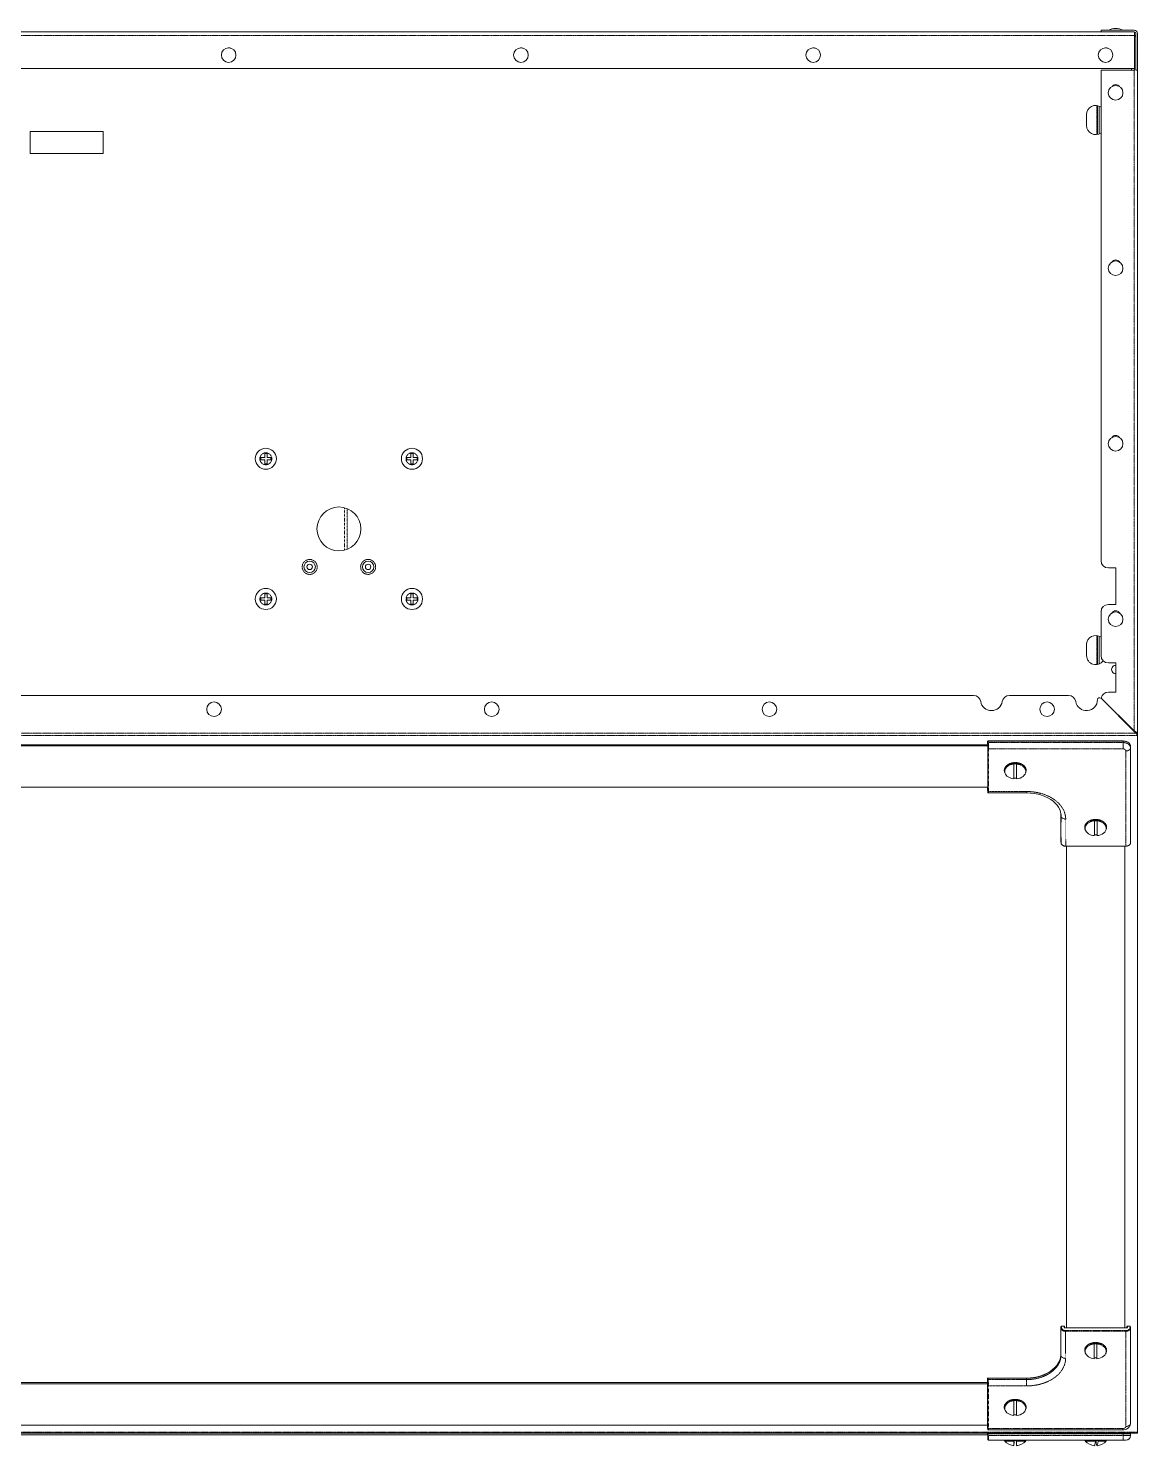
# Model space of a CAD drawing. Header units: millimetres. Extents: x 46989 to 543236, y 252623 to 526638.
# Drawn here: x 148725 to 162387, y 509182 to 526638 of the extents above; entities that cross this region are included whole.
import ezdxf

# ---------------------------------------------------------------- set-up
doc = ezdxf.new("R2010")
doc.units = ezdxf.units.MM
doc.linetypes.add('PHANTOM', pattern=[20, 10, -2, 2, -2, 2, -2])

msp = doc.modelspace()

# ---------------------------------------------------------------- linework, layer by layer
at = {"color": 7, "linetype": 'PHANTOM', "lineweight": 13, "ltscale": 0.03937}
for p, q in [((127954, 526552), (162349, 526552)), ((162343, 526123), (162343, 517986)), ((127917, 517927), (162387, 517927)), ((127939, 517958), (162365, 517958)), ((160547, 517859), (162207, 517859)), ((160548, 517842), (162207, 517842)), ((160550, 517763), (162207, 517763)), ((162299, 517776), (162299, 516603)), ((162300, 517793), (162300, 516619)), ((162242, 517738), (162242, 516566)), ((162242, 516566), (161501, 516566)), ((161481, 510633), (162261, 510633)), ((161500, 510600), (162242, 510600)), ((162299, 510630), (162299, 509457)), ((162300, 510647), (162300, 509473)), ((161500, 510590), (162242, 510590)), ((162242, 510590), (162242, 509418)), ((162206, 509393), (160549, 509393)), ((127917, 509348), (162387, 509348)), ((160547, 509328), (162207, 509328)), ((160548, 509305), (162207, 509305))]:
    msp.add_line(p, q, dxfattribs=at)
at = {"color": 7, "lineweight": 13, "ltscale": 0.03937}
for p, q in [((128367, 526595), (161937, 526595)), ((127954, 526143), (162349, 526143)), ((161937, 520082), (161937, 526123)), ((162387, 526123), (162387, 517944)), ((148748, 525366), (149648, 525366)), ((149648, 525096), (148748, 525096)), ((129939, 518422), (160366, 518422)), ((160809, 518422), (161536, 518422)), ((162365, 517958), (161936, 518388)), ((162343, 517986), (161938, 518390)), ((162387, 517927), (162387, 509348)), ((160541, 517800), (129764, 517800)), ((160541, 517814), (129765, 517814)), ((160547, 517861), (162207, 517861)), ((162300, 517793), (162300, 516619)), ((129764, 517291), (160541, 517291)), ((162242, 516564), (161501, 516564)), ((161511, 516564), (161511, 510635)), ((162231, 510635), (162231, 516564)), ((161492, 510635), (162250, 510635)), ((162300, 510647), (162300, 509473)), ((160540, 509958), (129763, 509958)), ((160540, 509944), (129763, 509944)), ((129763, 509434), (160540, 509434)), ((162206, 509376), (160549, 509376)), ((127917, 509335), (162387, 509335)), ((160544, 509335), (129761, 509335)), ((160540, 509315), (129764, 509315)), ((160550, 509251), (162207, 509251))]:
    msp.add_line(p, q, dxfattribs=at)
at = {"color": 7, "lineweight": 13, "ltscale": 0.000732422}
for p, q in [((161937, 526595), (161937, 526617)), ((162387, 526123), (162365, 526123))]:
    msp.add_line(p, q, dxfattribs=at)
at = {"color": 7, "lineweight": 13, "ltscale": 0.014118}
for p, q in [((161937, 526617), (162343, 526617)), ((161937, 526595), (162343, 526595)), ((162343, 526123), (161937, 526123))]:
    msp.add_line(p, q, dxfattribs=at)
at = {"color": 7, "lineweight": 13, "ltscale": 0.003125}
for p, q in [((162027, 526617), (162117, 526617)), ((162117, 519992), (162027, 519992)), ((162117, 519542), (162027, 519542)), ((162117, 518822), (162027, 518822)), ((162117, 518462), (162027, 518462))]:
    msp.add_line(p, q, dxfattribs=at)
at = {"color": 7, "lineweight": 13, "ltscale": 0.002742}
msp.add_line((162117, 526617), (162196, 526617), dxfattribs=at)
at = {"color": 7, "lineweight": 13, "ltscale": 0.000382671}
msp.add_line((162196, 526617), (162207, 526617), dxfattribs=at)
at = {"color": 7, "lineweight": 13, "ltscale": 0.001476}
msp.add_line((162349, 526552), (162349, 526595), dxfattribs=at)
at = {"color": 7, "lineweight": 13, "ltscale": 0.014192}
msp.add_line((162349, 526143), (162349, 526552), dxfattribs=at)
at = {"color": 7, "lineweight": 13, "ltscale": 0.015625}
for p, q in [((162365, 526573), (162365, 526123)), ((162387, 526573), (162387, 526123)), ((162117, 519542), (162117, 519992))]:
    msp.add_line(p, q, dxfattribs=at)
at = {"color": 7, "lineweight": 13, "ltscale": 0.000699982}
for p, q in [((162311, 526143), (162311, 526123)), ((162349, 526143), (162349, 526123))]:
    msp.add_line(p, q, dxfattribs=at)
at = {"color": 7, "linetype": 'PHANTOM', "lineweight": 13, "ltscale": 0.012405}
for p, q in [((161886, 525687), (161886, 525330)), ((161886, 519159), (161886, 518802))]:
    msp.add_line(p, q, dxfattribs=at)
at = {"color": 7, "lineweight": 13, "ltscale": 0.012331}
for p, q in [((161892, 525331), (161892, 525686)), ((161892, 518803), (161892, 519158))]:
    msp.add_line(p, q, dxfattribs=at)
at = {"color": 7, "lineweight": 13, "ltscale": 0.011895}
for p, q in [((161914, 525337), (161914, 525680)), ((161914, 518809), (161914, 519152))]:
    msp.add_line(p, q, dxfattribs=at)
at = {"color": 7, "lineweight": 13, "ltscale": 0.004672}
for p, q in [((161759, 525576), (161759, 525441)), ((161759, 518913), (161759, 519048))]:
    msp.add_line(p, q, dxfattribs=at)
at = {"color": 7, "lineweight": 13, "ltscale": 0.009375}
for p, q in [((148748, 525366), (148748, 525096)), ((149648, 525096), (149648, 525366))]:
    msp.add_line(p, q, dxfattribs=at)
at = {"color": 7, "lineweight": 13, "ltscale": 0.000999991}
for p, q in [((151587, 521351), (151587, 521322)), ((151665, 521400), (151636, 521400)), ((151636, 521274), (151665, 521274)), ((151713, 521322), (151713, 521351)), ((153387, 521351), (153387, 521322)), ((153513, 521322), (153513, 521351)), ((151665, 519673), (151636, 519673)), ((151587, 519624), (151587, 519596)), ((151636, 519547), (151665, 519547)), ((151713, 519596), (151713, 519624)), ((153387, 519624), (153387, 519596)), ((153513, 519596), (153513, 519624))]:
    msp.add_line(p, q, dxfattribs=at)
at = {"color": 7, "lineweight": 13, "ltscale": 0.001688}
for p, q in [((151636, 521351), (151587, 521351)), ((151587, 521322), (151636, 521322)), ((151636, 519624), (151587, 519624)), ((151587, 519596), (151636, 519596))]:
    msp.add_line(p, q, dxfattribs=at)
at = {"color": 7, "lineweight": 13, "ltscale": 0.001687}
for p, q in [((151636, 521400), (151636, 521351)), ((151636, 521322), (151636, 521274)), ((151665, 521351), (151665, 521400)), ((151713, 521351), (151665, 521351)), ((151665, 521322), (151713, 521322)), ((151665, 521274), (151665, 521322)), ((153436, 521351), (153387, 521351)), ((153387, 521322), (153436, 521322)), ((153436, 521400), (153436, 521351)), ((153436, 521322), (153436, 521274)), ((153465, 521351), (153465, 521400)), ((153513, 521351), (153465, 521351)), ((153465, 521322), (153513, 521322)), ((153465, 521274), (153465, 521322)), ((151636, 519673), (151636, 519624)), ((151665, 519624), (151665, 519673)), ((153436, 519673), (153436, 519624)), ((153465, 519624), (153465, 519673)), ((151636, 519596), (151636, 519547)), ((151713, 519624), (151665, 519624)), ((151665, 519596), (151713, 519596)), ((151665, 519547), (151665, 519596)), ((153436, 519624), (153387, 519624)), ((153387, 519596), (153436, 519596)), ((153436, 519596), (153436, 519547)), ((153513, 519624), (153465, 519624)), ((153465, 519596), (153513, 519596)), ((153465, 519547), (153465, 519596))]:
    msp.add_line(p, q, dxfattribs=at)
at = {"color": 7, "lineweight": 13, "ltscale": 0.001}
for p, q in [((153465, 521400), (153436, 521400)), ((153436, 521274), (153465, 521274)), ((153465, 519673), (153436, 519673)), ((153436, 519547), (153465, 519547))]:
    msp.add_line(p, q, dxfattribs=at)
at = {"color": 7, "linetype": 'PHANTOM', "lineweight": 13, "ltscale": 0.018127}
msp.add_line((152619, 520212), (152619, 520734), dxfattribs=at)
at = {"color": 7, "linetype": 'PHANTOM', "lineweight": 13, "ltscale": 0.017415}
msp.add_line((152650, 520222), (152650, 520724), dxfattribs=at)
at = {"color": 7, "lineweight": 13, "ltscale": 0.01875}
msp.add_line((161937, 518912), (161937, 519452), dxfattribs=at)
at = {"color": 7, "lineweight": 13, "ltscale": 0.0125}
msp.add_line((162117, 518462), (162117, 518822), dxfattribs=at)
at = {"color": 7, "lineweight": 13, "ltscale": 0.000135588}
msp.add_line((162251, 518073), (162254, 518075), dxfattribs=at)
at = {"color": 7, "linetype": 'PHANTOM', "lineweight": 13, "ltscale": 0.000182865}
msp.add_line((162343, 517981), (162343, 517986), dxfattribs=at)
at = {"color": 7, "lineweight": 13, "ltscale": 0.000159196}
msp.add_line((162345, 517978), (162345, 517983), dxfattribs=at)
at = {"color": 7, "lineweight": 13, "ltscale": 0.000328004}
msp.add_line((162382, 517953), (162373, 517953), dxfattribs=at)
at = {"color": 7, "lineweight": 13, "ltscale": 0.000463531}
msp.add_line((162387, 517944), (162387, 517931), dxfattribs=at)
at = {"color": 7, "lineweight": 13, "ltscale": 0.000111978}
msp.add_line((162387, 517927), (162387, 517931), dxfattribs=at)
at = {"color": 7, "lineweight": 13, "ltscale": 0.00075495}
for p, q in [((160540, 517854), (160540, 517832)), ((160540, 517280), (160540, 517258))]:
    msp.add_line(p, q, dxfattribs=at)
at = {"color": 7, "linetype": 'PHANTOM', "lineweight": 13, "ltscale": 0.00075495}
for p, q in [((160540, 517853), (160540, 517832)), ((160540, 517279), (160540, 517258)), ((160539, 509986), (160539, 510008)), ((160539, 509412), (160539, 509434))]:
    msp.add_line(p, q, dxfattribs=at)
at = {"color": 7, "linetype": 'PHANTOM', "lineweight": 13, "ltscale": 0.000591621}
msp.add_line((160540, 517853), (160541, 517836), dxfattribs=at)
at = {"color": 7, "linetype": 'PHANTOM', "lineweight": 13, "ltscale": 0.000646804}
msp.add_line((160541, 517813), (160540, 517832), dxfattribs=at)
at = {"color": 7, "lineweight": 13, "ltscale": 0.000632002}
msp.add_line((160541, 517813), (160540, 517832), dxfattribs=at)
at = {"color": 7, "lineweight": 13, "ltscale": 1.48442e-05}
for p, q in [((160540, 517832), (160540, 517832)), ((160539, 509986), (160539, 509986))]:
    msp.add_line(p, q, dxfattribs=at)
at = {"color": 7, "linetype": 'PHANTOM', "lineweight": 13, "ltscale": 0.019128}
for p, q in [((160541, 517262), (160541, 517813)), ((160540, 509968), (160540, 509417))]:
    msp.add_line(p, q, dxfattribs=at)
at = {"color": 7, "lineweight": 13, "ltscale": 7.0928e-06}
for p, q in [((160541, 517813), (160541, 517813)), ((160540, 509968), (160540, 509967))]:
    msp.add_line(p, q, dxfattribs=at)
at = {"color": 7, "lineweight": 13, "ltscale": 7.71781e-06}
for p, q in [((160541, 517813), (160541, 517813)), ((160540, 509968), (160540, 509968))]:
    msp.add_line(p, q, dxfattribs=at)
at = {"color": 7, "lineweight": 13, "ltscale": 0.019098}
for p, q in [((160541, 517263), (160541, 517813)), ((160540, 509967), (160540, 509417))]:
    msp.add_line(p, q, dxfattribs=at)
at = {"color": 7, "linetype": 'PHANTOM', "lineweight": 13, "ltscale": 0.018205}
for p, q in [((160543, 517243), (160543, 517768)), ((160550, 517239), (160550, 517763)), ((160542, 509398), (160542, 509922)), ((160549, 509393), (160549, 509917))]:
    msp.add_line(p, q, dxfattribs=at)
at = {"color": 7, "linetype": 'PHANTOM', "lineweight": 13, "ltscale": 8.10999e-05}
for p, q in [((160547, 517861), (160547, 517859)), ((162207, 517861), (162207, 517859)), ((161450, 510654), (161450, 510652)), ((161480, 510654), (161480, 510652)), ((162262, 510654), (162262, 510652)), ((162292, 510654), (162292, 510652)), ((160546, 510013), (160546, 510015)), ((161020, 510013), (161020, 510015))]:
    msp.add_line(p, q, dxfattribs=at)
at = {"color": 7, "linetype": 'PHANTOM', "lineweight": 13, "ltscale": 0.000591618}
for p, q in [((160547, 517859), (160548, 517842)), ((160539, 510008), (160540, 509991))]:
    msp.add_line(p, q, dxfattribs=at)
at = {"color": 7, "linetype": 'PHANTOM', "lineweight": 13, "ltscale": 0.000590587}
msp.add_line((162207, 517842), (162207, 517859), dxfattribs=at)
at = {"color": 7, "linetype": 'PHANTOM', "lineweight": 13, "ltscale": 0.002731}
for p, q in [((162207, 517763), (162207, 517842)), ((161020, 509917), (161020, 509996))]:
    msp.add_line(p, q, dxfattribs=at)
at = {"color": 7, "linetype": 'PHANTOM', "lineweight": 13, "ltscale": 0.000566976}
for p, q in [((162299, 517776), (162300, 517793)), ((161444, 516938), (161443, 516954))]:
    msp.add_line(p, q, dxfattribs=at)
at = {"color": 7, "lineweight": 13, "ltscale": 0.001145}
for p, q in [((160846, 517579), (160815, 517566)), ((160913, 517579), (160944, 517566)), ((161837, 516879), (161806, 516866)), ((161904, 516879), (161935, 516866)), ((161836, 510436), (161805, 510424)), ((161903, 510436), (161934, 510424)), ((160847, 509737), (160816, 509725)), ((160914, 509737), (160945, 509725))]:
    msp.add_line(p, q, dxfattribs=at)
at = {"color": 7, "linetype": 'PHANTOM', "lineweight": 13, "ltscale": 0.000117642}
msp.add_line((160839, 517585), (160841, 517583), dxfattribs=at)
at = {"color": 7, "lineweight": 13, "ltscale": 2.39094e-05}
for p, q in [((160863, 517578), (160863, 517578)), ((160896, 517578), (160896, 517578)), ((161854, 516878), (161854, 516878)), ((161887, 516878), (161887, 516878))]:
    msp.add_line(p, q, dxfattribs=at)
at = {"color": 7, "lineweight": 13, "ltscale": 0.004519}
for p, q in [((160863, 517578), (160863, 517448)), ((160896, 517448), (160896, 517578)), ((161854, 516878), (161854, 516748)), ((161887, 516748), (161887, 516878)), ((161853, 510435), (161853, 510305)), ((161886, 510305), (161886, 510435)), ((160864, 509736), (160864, 509606)), ((160897, 509606), (160897, 509736))]:
    msp.add_line(p, q, dxfattribs=at)
at = {"color": 7, "linetype": 'PHANTOM', "lineweight": 13, "ltscale": 0.000184607}
for p, q in [((160880, 517590), (160880, 517585)), ((161870, 510448), (161870, 510443)), ((160880, 509749), (160880, 509743))]:
    msp.add_line(p, q, dxfattribs=at)
at = {"color": 7, "linetype": 'PHANTOM', "lineweight": 13, "ltscale": 0.000200851}
for p, q in [((160928, 517579), (160924, 517574)), ((160929, 509737), (160925, 509732))]:
    msp.add_line(p, q, dxfattribs=at)
at = {"color": 7, "lineweight": 13, "ltscale": 3.66024e-05}
msp.add_line((160928, 517581), (160927, 517582), dxfattribs=at)
at = {"color": 7, "lineweight": 13, "ltscale": 5.59227e-05}
msp.add_line((160812, 517566), (160811, 517565), dxfattribs=at)
at = {"color": 7, "lineweight": 13, "ltscale": 7.70089e-05}
msp.add_line((160812, 517567), (160812, 517565), dxfattribs=at)
at = {"color": 7, "lineweight": 13, "ltscale": 7.51778e-05}
for p, q in [((160831, 517574), (160830, 517572)), ((161822, 516874), (161820, 516872)), ((161821, 510431), (161820, 510430))]:
    msp.add_line(p, q, dxfattribs=at)
at = {"color": 7, "linetype": 'PHANTOM', "lineweight": 13, "ltscale": 2.26201e-05}
msp.add_line((160831, 517574), (160832, 517573), dxfattribs=at)
at = {"color": 7, "lineweight": 13, "ltscale": 0.001831}
for p, q in [((160863, 517448), (160863, 517395)), ((160896, 517395), (160896, 517448)), ((161854, 516748), (161854, 516695)), ((161887, 516695), (161887, 516748)), ((161853, 510305), (161853, 510253)), ((161886, 510253), (161886, 510305)), ((160864, 509606), (160864, 509553)), ((160897, 509553), (160897, 509606))]:
    msp.add_line(p, q, dxfattribs=at)
at = {"color": 7, "linetype": 'PHANTOM', "lineweight": 13, "ltscale": 0.00011815}
msp.add_line((160946, 517568), (160943, 517567), dxfattribs=at)
at = {"color": 7, "lineweight": 13, "ltscale": 4.19151e-05}
msp.add_line((160948, 517565), (160948, 517566), dxfattribs=at)
at = {"color": 7, "linetype": 'PHANTOM', "lineweight": 13, "ltscale": 0.000592901}
msp.add_line((160541, 517262), (160540, 517279), dxfattribs=at)
at = {"color": 7, "linetype": 'PHANTOM', "lineweight": 13, "ltscale": 0.000542275}
for p, q in [((160540, 517258), (160541, 517242)), ((161443, 516619), (161444, 516603)), ((162300, 516619), (162299, 516603))]:
    msp.add_line(p, q, dxfattribs=at)
at = {"color": 7, "lineweight": 13, "ltscale": 1.61689e-05}
msp.add_line((160540, 517258), (160540, 517257), dxfattribs=at)
at = {"color": 7, "lineweight": 13, "ltscale": 0.000542271}
msp.add_line((160540, 517257), (160541, 517242), dxfattribs=at)
at = {"color": 7, "linetype": 'PHANTOM', "lineweight": 13, "ltscale": 2.2469e-05}
msp.add_line((160541, 517263), (160541, 517262), dxfattribs=at)
at = {"color": 7, "linetype": 'PHANTOM', "lineweight": 13, "ltscale": 0.016352}
for p, q in [((161021, 517239), (160550, 517239)), ((160549, 509917), (161020, 509917))]:
    msp.add_line(p, q, dxfattribs=at)
at = {"color": 7, "linetype": 'PHANTOM', "lineweight": 13, "ltscale": 0.000578452}
for p, q in [((161021, 517239), (161021, 517222)), ((162206, 509393), (162206, 509376))]:
    msp.add_line(p, q, dxfattribs=at)
at = {"color": 7, "lineweight": 13, "ltscale": 0.016374}
msp.add_line((161021, 517222), (160549, 517222), dxfattribs=at)
at = {"color": 7, "lineweight": 13, "ltscale": 0.000153498}
msp.add_line((161443, 516959), (161443, 516954), dxfattribs=at)
at = {"color": 7, "linetype": 'PHANTOM', "lineweight": 13, "ltscale": 0.011638}
for p, q in [((161443, 516619), (161443, 516954)), ((161442, 510311), (161442, 510647))]:
    msp.add_line(p, q, dxfattribs=at)
at = {"color": 7, "lineweight": 13, "ltscale": 0.011638}
for p, q in [((161443, 516619), (161443, 516954)), ((161442, 510312), (161442, 510647))]:
    msp.add_line(p, q, dxfattribs=at)
at = {"color": 7, "linetype": 'PHANTOM', "lineweight": 13, "ltscale": 0.011613}
for p, q in [((161444, 516603), (161444, 516938)), ((161443, 510295), (161443, 510630))]:
    msp.add_line(p, q, dxfattribs=at)
at = {"color": 7, "linetype": 'PHANTOM', "lineweight": 13, "ltscale": 0.011563}
msp.add_line((161501, 516566), (161501, 516899), dxfattribs=at)
at = {"color": 7, "linetype": 'PHANTOM', "lineweight": 13, "ltscale": 9.74986e-05}
msp.add_line((161830, 516885), (161832, 516883), dxfattribs=at)
at = {"color": 7, "linetype": 'PHANTOM', "lineweight": 13, "ltscale": 0.000184547}
msp.add_line((161870, 516890), (161870, 516885), dxfattribs=at)
at = {"color": 7, "linetype": 'PHANTOM', "lineweight": 13, "ltscale": 0.000200767}
msp.add_line((161919, 516879), (161915, 516874), dxfattribs=at)
at = {"color": 7, "lineweight": 13, "ltscale": 3.06175e-05}
msp.add_line((161802, 516866), (161802, 516865), dxfattribs=at)
at = {"color": 7, "lineweight": 13, "ltscale": 4.81038e-05}
msp.add_line((161803, 516866), (161803, 516865), dxfattribs=at)
at = {"color": 7, "linetype": 'PHANTOM', "lineweight": 13, "ltscale": 2.26672e-05}
for p, q in [((161822, 516874), (161822, 516873)), ((160832, 509732), (160832, 509731))]:
    msp.add_line(p, q, dxfattribs=at)
at = {"color": 7, "linetype": 'PHANTOM', "lineweight": 13, "ltscale": 0.000102722}
msp.add_line((161937, 516868), (161934, 516867), dxfattribs=at)
at = {"color": 7, "lineweight": 13, "ltscale": 2.29738e-05}
msp.add_line((161939, 516865), (161939, 516866), dxfattribs=at)
at = {"color": 7, "lineweight": 13, "ltscale": 0.000542275}
for p, q in [((161443, 516619), (161444, 516603)), ((162300, 516619), (162299, 516603)), ((160539, 509412), (160540, 509396))]:
    msp.add_line(p, q, dxfattribs=at)
at = {"color": 7, "lineweight": 13, "ltscale": 1.61089e-05}
msp.add_line((161443, 516619), (161443, 516619), dxfattribs=at)
at = {"color": 7, "linetype": 'PHANTOM', "lineweight": 13, "ltscale": 7.31701e-05}
for p, q in [((161501, 516566), (161501, 516564)), ((162242, 516566), (162242, 516564))]:
    msp.add_line(p, q, dxfattribs=at)
at = {"color": 7, "lineweight": 13, "ltscale": 1.6111e-05}
msp.add_line((162300, 516619), (162300, 516619), dxfattribs=at)
at = {"color": 7, "linetype": 'PHANTOM', "lineweight": 13, "ltscale": 0.000591558}
msp.add_line((161442, 510647), (161443, 510630), dxfattribs=at)
at = {"color": 7, "lineweight": 13, "ltscale": 0.001068}
for p, q in [((161480, 510654), (161450, 510654)), ((162292, 510654), (162262, 510654))]:
    msp.add_line(p, q, dxfattribs=at)
at = {"color": 7, "linetype": 'PHANTOM', "lineweight": 13, "ltscale": 0.000591561}
for p, q in [((161450, 510652), (161451, 510635)), ((160546, 510013), (160547, 509996))]:
    msp.add_line(p, q, dxfattribs=at)
at = {"color": 7, "linetype": 'PHANTOM', "lineweight": 13, "ltscale": 0.001068}
for p, q in [((161480, 510652), (161450, 510652)), ((162292, 510652), (162262, 510652))]:
    msp.add_line(p, q, dxfattribs=at)
at = {"color": 7, "linetype": 'PHANTOM', "lineweight": 13, "ltscale": 0.000646864}
for p, q in [((161481, 510633), (161480, 510652)), ((162261, 510633), (162262, 510652))]:
    msp.add_line(p, q, dxfattribs=at)
at = {"color": 7, "lineweight": 13, "ltscale": 0.000293974}
msp.add_line((161488, 510639), (161488, 510647), dxfattribs=at)
at = {"color": 7, "linetype": 'PHANTOM', "lineweight": 13, "ltscale": 0.000345666}
for p, q in [((161500, 510590), (161500, 510600)), ((162242, 510590), (162242, 510600))]:
    msp.add_line(p, q, dxfattribs=at)
at = {"color": 7, "lineweight": 13, "ltscale": 0.000293978}
msp.add_line((162254, 510639), (162254, 510647), dxfattribs=at)
at = {"color": 7, "linetype": 'PHANTOM', "lineweight": 13, "ltscale": 0.000591554}
msp.add_line((162292, 510652), (162291, 510635), dxfattribs=at)
at = {"color": 7, "linetype": 'PHANTOM', "lineweight": 13, "ltscale": 0.000591568}
msp.add_line((162300, 510647), (162299, 510630), dxfattribs=at)
at = {"color": 7, "linetype": 'PHANTOM', "lineweight": 13, "ltscale": 0.011562}
msp.add_line((161500, 510257), (161500, 510590), dxfattribs=at)
at = {"color": 7, "lineweight": 13, "ltscale": 2.21383e-05}
msp.add_line((161802, 510423), (161801, 510423), dxfattribs=at)
at = {"color": 7, "lineweight": 13, "ltscale": 3.84665e-05}
msp.add_line((161802, 510424), (161802, 510423), dxfattribs=at)
at = {"color": 7, "linetype": 'PHANTOM', "lineweight": 13, "ltscale": 2.26575e-05}
msp.add_line((161821, 510431), (161822, 510431), dxfattribs=at)
at = {"color": 7, "linetype": 'PHANTOM', "lineweight": 13, "ltscale": 9.06494e-05}
msp.add_line((161829, 510442), (161831, 510440), dxfattribs=at)
at = {"color": 7, "lineweight": 13, "ltscale": 2.38494e-05}
for p, q in [((161853, 510435), (161853, 510436)), ((161886, 510436), (161886, 510435)), ((160864, 509736), (160864, 509737)), ((160897, 509737), (160897, 509736))]:
    msp.add_line(p, q, dxfattribs=at)
at = {"color": 7, "linetype": 'PHANTOM', "lineweight": 13, "ltscale": 0.000200804}
msp.add_line((161918, 510437), (161914, 510432), dxfattribs=at)
at = {"color": 7, "linetype": 'PHANTOM', "lineweight": 13, "ltscale": 9.73003e-05}
msp.add_line((161936, 510425), (161933, 510424), dxfattribs=at)
at = {"color": 7, "lineweight": 13, "ltscale": 1.65721e-05}
msp.add_line((161938, 510423), (161938, 510423), dxfattribs=at)
at = {"color": 7, "linetype": 'PHANTOM', "lineweight": 13, "ltscale": 0.000566912}
msp.add_line((161443, 510295), (161442, 510311), dxfattribs=at)
at = {"color": 7, "lineweight": 13, "ltscale": 0.00075489}
for p, q in [((160539, 509986), (160539, 510008)), ((160539, 509412), (160539, 509434))]:
    msp.add_line(p, q, dxfattribs=at)
at = {"color": 7, "linetype": 'PHANTOM', "lineweight": 13, "ltscale": 0.000646861}
msp.add_line((160540, 509968), (160539, 509986), dxfattribs=at)
at = {"color": 7, "lineweight": 13, "ltscale": 0.000632059}
msp.add_line((160540, 509968), (160539, 509986), dxfattribs=at)
at = {"color": 7, "lineweight": 13, "ltscale": 0.016459}
msp.add_line((160546, 510015), (161020, 510015), dxfattribs=at)
at = {"color": 7, "linetype": 'PHANTOM', "lineweight": 13, "ltscale": 0.016459}
msp.add_line((160546, 510013), (161020, 510013), dxfattribs=at)
at = {"color": 7, "linetype": 'PHANTOM', "lineweight": 13, "ltscale": 0.016424}
msp.add_line((160547, 509996), (161020, 509996), dxfattribs=at)
at = {"color": 7, "linetype": 'PHANTOM', "lineweight": 13, "ltscale": 0.000590527}
msp.add_line((161020, 509996), (161020, 510013), dxfattribs=at)
at = {"color": 7, "lineweight": 13, "ltscale": 4.54827e-05}
msp.add_line((160812, 509724), (160812, 509723), dxfattribs=at)
at = {"color": 7, "lineweight": 13, "ltscale": 6.2585e-05}
msp.add_line((160813, 509725), (160813, 509723), dxfattribs=at)
at = {"color": 7, "lineweight": 13, "ltscale": 7.52622e-05}
msp.add_line((160832, 509732), (160830, 509730), dxfattribs=at)
at = {"color": 7, "linetype": 'PHANTOM', "lineweight": 13, "ltscale": 7.45782e-05}
msp.add_line((160840, 509742), (160842, 509741), dxfattribs=at)
at = {"color": 7, "lineweight": 13, "ltscale": 4.64215e-05}
msp.add_line((160929, 509737), (160928, 509738), dxfattribs=at)
at = {"color": 7, "linetype": 'PHANTOM', "lineweight": 13, "ltscale": 3.02654e-05}
msp.add_line((160945, 509725), (160944, 509725), dxfattribs=at)
at = {"color": 7, "linetype": 'PHANTOM', "lineweight": 13, "ltscale": 0.000592957}
msp.add_line((160540, 509417), (160539, 509434), dxfattribs=at)
at = {"color": 7, "lineweight": 13, "ltscale": 1.7494e-05}
msp.add_line((160539, 509434), (160539, 509434), dxfattribs=at)
at = {"color": 7, "linetype": 'PHANTOM', "lineweight": 13, "ltscale": 0.000542271}
msp.add_line((160539, 509412), (160540, 509396), dxfattribs=at)
at = {"color": 7, "lineweight": 13, "ltscale": 1.6167e-05}
msp.add_line((160539, 509412), (160539, 509412), dxfattribs=at)
at = {"color": 7, "linetype": 'PHANTOM', "lineweight": 13, "ltscale": 2.2529e-05}
msp.add_line((160540, 509417), (160540, 509417), dxfattribs=at)
at = {"color": 7, "lineweight": 13, "ltscale": 0.000565837}
msp.add_line((162298, 509454), (162299, 509470), dxfattribs=at)
at = {"color": 7, "linetype": 'PHANTOM', "lineweight": 13, "ltscale": 0.000566923}
msp.add_line((162299, 509457), (162300, 509473), dxfattribs=at)
at = {"color": 7, "lineweight": 13, "ltscale": 0.000107885}
msp.add_line((162300, 509473), (162299, 509470), dxfattribs=at)
at = {"color": 7, "lineweight": 13, "ltscale": 0.000801009}
for p, q in [((160540, 509328), (160541, 509305)), ((162299, 509305), (162300, 509328))]:
    msp.add_line(p, q, dxfattribs=at)
at = {"color": 7, "lineweight": 13, "ltscale": 0.001651}
msp.add_line((160541, 509305), (160543, 509258), dxfattribs=at)
at = {"color": 7, "linetype": 'PHANTOM', "lineweight": 13, "ltscale": 1.61089e-05}
msp.add_line((160541, 509303), (160541, 509303), dxfattribs=at)
at = {"color": 7, "linetype": 'PHANTOM', "lineweight": 13, "ltscale": 0.000254053}
for p, q in [((160547, 509335), (160547, 509328)), ((162207, 509335), (162207, 509328))]:
    msp.add_line(p, q, dxfattribs=at)
at = {"color": 7, "linetype": 'PHANTOM', "lineweight": 13, "ltscale": 0.000801006}
msp.add_line((160547, 509328), (160548, 509305), dxfattribs=at)
at = {"color": 7, "linetype": 'PHANTOM', "lineweight": 13, "ltscale": 0.00189}
msp.add_line((160548, 509305), (160550, 509251), dxfattribs=at)
at = {"color": 7, "lineweight": 13, "ltscale": 0.0006131}
for p, q in [((160761, 509251), (160749, 509237)), ((160998, 509251), (161010, 509237))]:
    msp.add_line(p, q, dxfattribs=at)
at = {"color": 7, "lineweight": 13, "ltscale": 0.003873}
msp.add_line((160861, 509237), (160749, 509237), dxfattribs=at)
at = {"color": 7, "lineweight": 13, "ltscale": 1.60398e-05}
msp.add_line((160750, 509237), (160749, 509237), dxfattribs=at)
at = {"color": 7, "lineweight": 13, "ltscale": 1.10316e-05}
msp.add_line((160750, 509237), (160749, 509237), dxfattribs=at)
at = {"color": 7, "lineweight": 13, "ltscale": 0.000273316}
for p, q in [((160861, 509237), (160861, 509245)), ((160866, 509245), (160866, 509237)), ((160894, 509245), (160893, 509237))]:
    msp.add_line(p, q, dxfattribs=at)
at = {"color": 7, "lineweight": 13, "ltscale": 0.000564755}
msp.add_line((160861, 509245), (160877, 509245), dxfattribs=at)
at = {"color": 7, "lineweight": 13, "ltscale": 0.000483656}
msp.add_line((160866, 509245), (160880, 509245), dxfattribs=at)
at = {"color": 7, "lineweight": 13, "ltscale": 0.000566257}
msp.add_line((160877, 509245), (160894, 509245), dxfattribs=at)
at = {"color": 7, "lineweight": 13, "ltscale": 0.000483716}
msp.add_line((160880, 509245), (160894, 509245), dxfattribs=at)
at = {"color": 7, "lineweight": 13, "ltscale": 0.004045}
msp.add_line((161010, 509237), (160893, 509237), dxfattribs=at)
at = {"color": 7, "lineweight": 13, "ltscale": 1.61599e-05}
msp.add_line((161010, 509237), (161009, 509237), dxfattribs=at)
at = {"color": 7, "lineweight": 13, "ltscale": 1.09468e-05}
msp.add_line((161010, 509237), (161010, 509237), dxfattribs=at)
at = {"color": 7, "lineweight": 13, "ltscale": 0.000642187}
msp.add_line((161753, 509251), (161741, 509237), dxfattribs=at)
at = {"color": 7, "lineweight": 13, "ltscale": 0.000626985}
msp.add_line((161753, 509251), (161741, 509237), dxfattribs=at)
at = {"color": 7, "lineweight": 13, "ltscale": 2.01248e-05}
msp.add_line((161741, 509237), (161741, 509237), dxfattribs=at)
at = {"color": 7, "lineweight": 13, "ltscale": 0.004365}
msp.add_line((161867, 509237), (161741, 509237), dxfattribs=at)
at = {"color": 7, "lineweight": 13, "ltscale": 9.91221e-06}
msp.add_line((161741, 509237), (161741, 509237), dxfattribs=at)
at = {"color": 7, "lineweight": 13, "ltscale": 0.000566618}
msp.add_line((161866, 509245), (161883, 509245), dxfattribs=at)
at = {"color": 7, "lineweight": 13, "ltscale": 0.000274263}
for p, q in [((161867, 509237), (161866, 509245)), ((161875, 509237), (161876, 509245))]:
    msp.add_line(p, q, dxfattribs=at)
at = {"color": 7, "lineweight": 13, "ltscale": 0.000559589}
msp.add_line((161883, 509245), (161899, 509245), dxfattribs=at)
at = {"color": 7, "lineweight": 13, "ltscale": 0.000274268}
msp.add_line((161899, 509245), (161899, 509237), dxfattribs=at)
at = {"color": 7, "lineweight": 13, "ltscale": 0.003539}
msp.add_line((162001, 509237), (161899, 509237), dxfattribs=at)
at = {"color": 7, "lineweight": 13, "ltscale": 0.000642227}
msp.add_line((161989, 509251), (162001, 509237), dxfattribs=at)
at = {"color": 7, "lineweight": 13, "ltscale": 0.000626946}
msp.add_line((161990, 509251), (162001, 509237), dxfattribs=at)
at = {"color": 7, "lineweight": 13, "ltscale": 9.97228e-06}
msp.add_line((162001, 509237), (162001, 509237), dxfattribs=at)
at = {"color": 7, "linetype": 'PHANTOM', "lineweight": 13, "ltscale": 0.000800245}
msp.add_line((162207, 509305), (162207, 509328), dxfattribs=at)
at = {"color": 7, "linetype": 'PHANTOM', "lineweight": 13, "ltscale": 0.003242}
msp.add_line((162207, 509328), (162300, 509328), dxfattribs=at)
at = {"color": 7, "linetype": 'PHANTOM', "lineweight": 13, "ltscale": 0.003207}
msp.add_line((162207, 509305), (162299, 509305), dxfattribs=at)
at = {"color": 7, "linetype": 'PHANTOM', "lineweight": 13, "ltscale": 0.001889}
msp.add_line((162207, 509251), (162207, 509305), dxfattribs=at)
at = {"color": 7, "lineweight": 13, "ltscale": 0.001234}
msp.add_line((162207, 509251), (162242, 509251), dxfattribs=at)
at = {"color": 7, "lineweight": 13, "ltscale": 0.000801014}
msp.add_line((162301, 509328), (162300, 509305), dxfattribs=at)
at = {"color": 7, "lineweight": 13, "ltscale": 0.000441544}
msp.add_line((162387, 509335), (162387, 509348), dxfattribs=at)
at = {"color": 7, "lineweight": 13, "ltscale": 1.59196e-05}
for p, q in [((160863, 509183), (160863, 509182)), ((160896, 509182), (160896, 509183))]:
    msp.add_line(p, q, dxfattribs=at)
at = {"color": 7, "lineweight": 13, "ltscale": 0.03937}
for points in [[(162365, 526573), (162364, 526562), (162361, 526554), (162352, 526539), (162350, 526536)], [(162382, 517953), (162377, 517959), (162372, 517965), (162363, 517972), (162343, 517986)], [(162387, 517931), (162380, 517939), (162365, 517958)], [(162387, 517944), (162380, 517948), (162365, 517958)], [(162207, 517861), (162230, 517859), (162251, 517853), (162267, 517845), (162281, 517834), (162291, 517822), (162297, 517810), (162300, 517798), (162300, 517793)], [(160880, 517593), (160859, 517591), (160840, 517585), (160824, 517577), (160813, 517567), (160810, 517564)], [(160950, 517564), (160939, 517575), (160924, 517583), (160906, 517590), (160885, 517593)], [(160541, 517242), (160542, 517230), (160544, 517225), (160548, 517222), (160549, 517222)], [(161021, 517222), (161068, 517220), (161114, 517215), (161160, 517206), (161203, 517194), (161244, 517179), (161282, 517161), (161317, 517140), (161348, 517118), (161372, 517096), (161394, 517072), (161413, 517045), (161427, 517018), (161437, 516990), (161443, 516964), (161444, 516951)], [(161870, 516892), (161848, 516890), (161829, 516884), (161814, 516876), (161803, 516866), (161801, 516864)], [(161940, 516864), (161928, 516875), (161914, 516883), (161895, 516890), (161876, 516892)], [(161501, 516564), (161483, 516566), (161468, 516572), (161456, 516580), (161449, 516589), (161445, 516600), (161444, 516603)], [(162242, 516564), (162260, 516566), (162276, 516572), (162287, 516580), (162295, 516589), (162299, 516600), (162299, 516603)], [(161870, 510450), (161848, 510448), (161829, 510442), (161814, 510434), (161802, 510424), (161801, 510422)], [(161870, 510450), (161891, 510448), (161910, 510442), (161925, 510434), (161937, 510424), (161939, 510422)], [(161442, 510312), (161441, 510291), (161438, 510270), (161433, 510249), (161426, 510229), (161416, 510209), (161405, 510189), (161391, 510171), (161368, 510144), (161340, 510118), (161309, 510095), (161274, 510075), (161237, 510057), (161196, 510042), (161154, 510031), (161110, 510022), (161066, 510017), (161020, 510015)], [(160879, 509749), (160857, 509747), (160838, 509741), (160823, 509733), (160811, 509723), (160811, 509722)], [(160879, 509749), (160900, 509747), (160919, 509742), (160934, 509734), (160945, 509724)], [(160540, 509396), (160541, 509384), (160543, 509379), (160547, 509377), (160549, 509376)], [(162298, 509454), (162295, 509436), (162288, 509420), (162278, 509406), (162264, 509394), (162249, 509385), (162233, 509380), (162217, 509377), (162206, 509376)]]:
    msp.add_lwpolyline(points, dxfattribs=at)
at = {"color": 7, "linetype": 'PHANTOM', "lineweight": 13, "ltscale": 0.03937}
for points in [[(160543, 517243), (160543, 517232), (160542, 517229), (160542, 517229), (160542, 517229), (160542, 517229), (160542, 517229), (160542, 517229), (160542, 517229), (160542, 517229), (160542, 517230), (160541, 517242)], [(160550, 517239), (160550, 517223), (160550, 517222), (160550, 517222), (160549, 517222), (160549, 517222)], [(161501, 516566), (161487, 516567), (161473, 516571), (161461, 516577), (161455, 516582), (161451, 516587), (161447, 516592), (161445, 516598), (161444, 516603)], [(162299, 516603), (162298, 516598), (162296, 516592), (162292, 516586), (162288, 516581), (162277, 516574), (162265, 516569), (162251, 516567), (162242, 516566)], [(161500, 510590), (161486, 510591), (161473, 510595), (161461, 510601), (161455, 510606), (161450, 510612), (161447, 510618), (161444, 510624), (161443, 510630)], [(162299, 510630), (162298, 510623), (162295, 510617), (162292, 510611), (162287, 510606), (162277, 510598), (162264, 510593), (162251, 510590), (162242, 510590)], [(162261, 510633), (162256, 510639), (162255, 510640), (162255, 510640), (162254, 510640), (162254, 510640), (162254, 510639), (162254, 510639)], [(160540, 509396), (160540, 509392), (160541, 509384), (160541, 509383), (160541, 509383), (160541, 509383), (160542, 509383), (160542, 509383), (160542, 509383), (160542, 509384), (160542, 509386), (160542, 509398)], [(160549, 509376), (160549, 509376), (160549, 509376), (160549, 509377), (160549, 509377), (160549, 509393)]]:
    msp.add_lwpolyline(points, dxfattribs=at)
at = {"color": 7, "lineweight": 13, "ltscale": 0.03937}
for centre, radius in [((151192, 526309), 90), ((154792, 526309), 90), ((158392, 526309), 90), ((161992, 526309), 90), ((162116, 525844), 90), ((162116, 523684), 90), ((162116, 521521), 90), ((151650, 521337), 130), ((153450, 521337), 130), ((152550, 520473), 270), ((152190, 520005), 70.4), ((152190, 520005), 33.8), ((152910, 520005), 70.4), ((152910, 520005), 33.8), ((151650, 519610), 130), ((153450, 519610), 130), ((162116, 519361), 90), ((151012, 518252), 90), ((154432, 518252), 90), ((157852, 518252), 90), ((161272, 518252), 90)]:
    msp.add_circle(centre, radius, dxfattribs=at)
at = {"color": 7, "linetype": 'PHANTOM', "lineweight": 13, "ltscale": 0.03937}
for centre, radius in [((151650, 521337), 73.4), ((153450, 521337), 73.4), ((152190, 520005), 92.4), ((152910, 520005), 92.4), ((151650, 519610), 73.4), ((153450, 519610), 73.4)]:
    msp.add_circle(centre, radius, dxfattribs=at)
at = {"color": 7, "lineweight": 13, "ltscale": 0.03937}
for centre, radius, start, end in [((162117, 526440), 198, 90, 116.9915), ((162117, 526440), 198, 90, 116.9915), ((162117, 526440), 198, 63.0085, 90), ((162117, 526440), 198, 63.0085, 90), ((162343, 526573), 43.4, 0, 90), ((162343, 526573), 22.3, 0, 90), ((151196, 526343), 56.2, 65.6705, 100.3146), ((154796, 526343), 56.2, 65.6705, 100.3146), ((158396, 526343), 56.2, 65.6705, 100.3146), ((161996, 526343), 56.2, 65.6705, 100.3146), ((162117, 525889), 56.2, 35.7158, 143.5449), ((161871, 525576), 112, 54.3599, 180), ((161871, 525441), 112, 180, 305.6401), ((162117, 523729), 56.2, 35.7158, 143.5449), ((162117, 521569), 56.2, 28.561, 150.7549), ((162027, 520082), 90, 180, 270), ((162027, 519452), 90, 90, 180), ((162117, 519409), 56.2, 28.561, 150.7549), ((161871, 519048), 112, 54.3599, 180), ((161871, 518913), 112, 180, 324.9089), ((162027, 518912), 90, 180, 270), ((162116, 518742), 50.4, 89.6726, 270.3274), ((162027, 518372), 90, 90, 168.2702), ((160366, 518332), 90, 9.7346, 90), ((160587, 518370), 135, 189.7346, 350.2654), ((160809, 518332), 90, 90, 170.2654), ((161536, 518332), 90, 9.7346, 90), ((161757, 518370), 135, 189.7346, 0), ((161918, 518369), 25.9, 45, 178.273), ((162166, 517845), 226, 32.7401, 38.4407), ((162313, 517927), 74.3, 14.7251, 20.8838), ((160547, 517854), 7.2, 90, 179.9947), ((160903, 517541), 47.8, 33.118, 58.5073), ((160901, 517536), 50.6, 39.1804, 57.9987), ((160868, 517528), 60.9, 127.6158, 136.1261), ((160547, 517280), 7.2, 147.9142, 179.9872), ((161892, 516836), 50.6, 39.1804, 57.9987), ((161896, 516842), 45.3, 32.6471, 53.4726), ((161859, 516828), 60.9, 127.6158, 136.1261), ((161450, 510647), 7.2, 90, 179.9947), ((161480, 510647), 7.2, 3.3906, 90), ((161492, 510639), 4.08, 189.5853, 263.8347), ((162250, 510639), 4.09, 276.2248, 350.4365), ((162262, 510647), 7.2, 90, 176.6094), ((162292, 510647), 7.2, 0.0053, 90), ((161858, 510386), 60.9, 127.6158, 136.1261), ((161891, 510394), 50.6, 39.1804, 57.9987), ((161895, 510401), 44.5, 32.5077, 51.7072), ((160546, 510008), 7.2, 90, 179.9947), ((160869, 509686), 60.9, 127.6158, 136.1261), ((160880, 509671), 79.6, 106.5828, 127.0745), ((160885, 509651), 97.7, 84.2115, 92.7177), ((160902, 509694), 50.6, 39.1804, 57.9987), ((160911, 509704), 38.9, 31.8927, 37.1611), ((160547, 509328), 7.2, 104.0719, 182.5), ((160550, 509258), 7.2, 182.5, 270), ((160880, 509363), 181, 223.8722, 264.829), ((160880, 509362), 181, 223.8722, 264.83), ((160880, 509363), 181, 275.171, 316.1278), ((160880, 509362), 181, 275.17, 316.1278), ((161871, 509362), 181, 223.8722, 264.8065), ((161871, 509362), 181, 275.1935, 316.1278), ((162242, 509308), 56.9, 270, 357.5), ((162243, 509308), 56.9, 270, 357.5), ((162293, 509328), 7.2, 357.5, 75.9261), ((162294, 509328), 7.2, 357.5, 75.8736)]:
    msp.add_arc(centre, radius, start, end, dxfattribs=at)
at = {"color": 7, "linetype": 'PHANTOM', "lineweight": 13, "ltscale": 0.03937}
for centre, radius, start, end in [((159135, 517760), 1408, 0.3358, 3.1333), ((158707, 517754), 1843, 0.292, 2.7381), ((159135, 509914), 1408, 0.3358, 3.1333), ((158705, 509908), 1844, 0.2928, 2.7373)]:
    msp.add_arc(centre, radius, start, end, dxfattribs=at)
for centre, major_axis, ratio, start_param, end_param in [((160547, 517854), (7.19, 0.43), 0.674948, 1.530886, 3.099779), ((160547, 517854), (-7.2, 0), 0.707107, 6.283053, 6.326819), ((160547, 517832), (-7.19, -0.43), 0.674948, 6.241372, 6.283307), ((160547, 517832), (-7.2, 0), 0.707107, 6.283053, 6.326819), ((160548, 517837), (7.19, 0.43), 0.674948, 1.530886, 3.099779), ((160550, 517768), (7.2, 0), 0.707107, 3.185226, 4.712389), ((162207, 517793), (-93.4, 0), 0.707106, 3.141593, 4.712389), ((162207, 517776), (-92.4, 0), 0.707106, 3.141593, 4.712389), ((162207, 517738), (-35.5, 0), 0.707106, 3.141593, 4.71239), ((162242, 517778), (-56.9, 0), 0.707107, 1.570796, 3.097959), ((162293, 517793), (7.2, 0), 0.707107, 6.239552, 6.283317), ((160880, 517500), (-135, 0), 0.707106, 3.141591, 6.586782), ((160880, 517501), (-130, 0), 0.707106, 3.141593, 6.333154), ((160880, 517536), (-81.1, 0), 0.707106, 4.712389, 5.770637), ((160880, 517536), (-81.1, 0), 0.707106, 3.65414, 4.644093), ((160880, 517500), (-135, 0), 0.707106, 1.449602, 1.69199), ((160880, 517500), (-135, 0), 0.707106, 2.838003, 3.141593), ((160880, 517501), (-130, 0), 0.707106, 3.091624, 3.141593), ((160547, 517280), (7.19, 0.46), 0.736576, 2.536137, 3.095974), ((160547, 517280), (-7.2, 0), 0.707107, 6.283053, 6.326819), ((160547, 517258), (-7.19, -0.46), 0.736576, 6.237567, 6.283306), ((160547, 517258), (-7.2, 0), 0.707107, 6.283053, 6.326819), ((160548, 517242), (-7.19, -0.46), 0.736576, 6.237567, 6.283306), ((160550, 517244), (7.2, 0), 0.707107, 3.185226, 4.712389), ((161021, 516899), (-480, 0), 0.707106, 3.141593, 4.712389), ((161021, 516954), (-422, 0), 0.707106, 3.141593, 3.157037), ((161450, 516954), (7.2, 0), 0.707107, 3.141461, 3.185226), ((161021, 516938), (-423, 0), 0.707106, 3.141593, 3.185402), ((161501, 516939), (56.9, 0), 0.707107, 3.185226, 4.712389), ((161870, 516799), (-135, 0), 0.707106, 2.830088, 6.594699), ((161870, 516801), (-130, 0), 0.707106, 3.141593, 6.328528), ((161870, 516835), (-81.1, 0), 0.707106, 4.712389, 5.751417), ((161870, 516835), (-81.1, 0), 0.707106, 3.673361, 4.644093), ((161870, 516799), (-135, 0), 0.707106, 1.449602, 1.69199), ((161870, 516801), (-130, 0), 0.707106, 3.09625, 3.141593), ((161450, 516619), (-7.19, -0.46), 0.736576, 6.237567, 6.283306), ((161450, 516619), (7.2, 0), 0.707107, 3.141461, 3.185226), ((161451, 516603), (7.19, 0.46), 0.736576, 3.095974, 3.141713), ((162292, 516603), (-7.19, 0.46), 0.736576, 3.141472, 3.187211), ((162293, 516619), (-7.19, 0.46), 0.736576, 3.141472, 3.187211), ((162293, 516619), (7.2, 0), 0.707107, 6.239552, 6.283317), ((161450, 510647), (-7.19, -0.43), 0.674948, 4.672478, 6.241372), ((161450, 510647), (7.2, 0), 0.707107, 3.141461, 3.185226), ((161451, 510630), (-7.19, -0.43), 0.674948, 4.672478, 6.241372), ((161500, 510636), (49.7, 0), 0.73798, 3.185226, 4.71239), ((161480, 510647), (7.19, 0.43), 0.674948, 0.000122, 1.530886), ((161481, 510628), (-6.2, -11.4), 0.189869, 2.846778, 4.377632), ((161481, 510628), (13.7, 5.9), 0.302617, 0.612072, 1.441056), ((162242, 510636), (49.7, 0), 0.73798, 4.712391, 6.239553), ((162261, 510628), (13.7, -5.9), 0.302616, 1.700523, 2.529518), ((162262, 510647), (-7.19, 0.43), 0.674948, 4.7523, 6.283063), ((162291, 510630), (7.19, -0.43), 0.674948, 0.041813, 1.610707), ((162292, 510647), (7.19, -0.43), 0.674948, 0.041813, 1.610707), ((162292, 510647), (7.2, 0), 0.707107, 6.239552, 6.283317), ((161870, 510357), (-135, 0), 0.707106, 2.827145, 6.59764), ((161870, 510358), (-130, 0), 0.707106, 3.097853, 6.326925), ((161870, 510392), (-81.1, 0), 0.707106, 3.680041, 5.744737), ((161020, 510311), (-422, 0), 0.707106, 1.570796, 3.141593), ((161020, 510295), (-423, 0), 0.707106, 1.570796, 3.141593), ((161020, 510257), (-480, 0), 0.707106, 1.570796, 3.141593), ((161450, 510312), (7.2, 0), 0.707107, 3.141461, 3.185226), ((161500, 510297), (56.9, 0), 0.707107, 3.185226, 4.712389), ((161870, 510357), (-135, 0), 0.707106, 1.449602, 1.691992), ((160546, 510008), (-7.19, -0.43), 0.674948, 4.672478, 6.241372), ((160546, 510008), (7.2, 0), 0.707107, 3.141461, 3.185226), ((160546, 509986), (7.2, 0), 0.707107, 3.141461, 3.185226), ((160546, 509986), (-7.19, -0.43), 0.674948, 6.241372, 6.283307), ((160547, 509991), (7.19, 0.43), 0.674948, 1.530886, 3.099779), ((160549, 509922), (7.2, 0), 0.707107, 3.185226, 4.712389), ((160879, 509656), (-135, 0), 0.707106, 2.899274, 6.702869), ((160879, 509658), (-130, 0), 0.707106, 3.18462, 6.397439), ((160879, 509692), (-81.1, 0), 0.707106, 3.736705, 5.731602), ((160879, 509656), (-135, 0), 0.707106, 1.460513, 1.702917), ((160546, 509434), (-7.19, -0.46), 0.736576, 6.096372, 6.237567), ((160546, 509434), (7.2, 0), 0.707107, 3.141461, 3.185226), ((160546, 509412), (-7.19, -0.46), 0.736576, 6.237567, 6.283306), ((160546, 509412), (-7.2, 0), 0.707107, 6.283053, 6.326819), ((160547, 509397), (-7.19, -0.46), 0.736576, 6.237567, 6.283306), ((160549, 509398), (7.2, 0), 0.707107, 3.185226, 4.712389), ((162206, 509418), (-35.5, 0), 0.707106, 1.570796, 3.141593), ((162242, 509458), (-56.9, 0), 0.707107, 1.570796, 3.097959), ((162206, 509457), (-92.4, 0), 0.707106, 3.097918, 3.141593), ((162206, 509473), (-93.4, 0), 0.707106, 3.097918, 3.141593), ((162292, 509473), (7.2, 0), 0.707107, 6.239552, 6.283317), ((160547, 509328), (7.19, 0.31), 0.043578, 3.141593, 4.710486), ((160548, 509305), (7.19, 0.31), 0.043578, 3.141593, 4.710486), ((162293, 509305), (7.19, -0.31), 0.043578, 5.846728, 6.283185), ((162294, 509328), (7.19, -0.31), 0.043578, 5.846755, 6.283185)]:
    msp.add_ellipse(centre, major_axis=major_axis, ratio=ratio, start_param=start_param, end_param=end_param, dxfattribs=at)
at = {"color": 7, "lineweight": 13, "ltscale": 0.03937}
for centre, major_axis, ratio, start_param, end_param in [((160880, 517486), (130, 0), 0.707106, 1.696124, 2.087663), ((160880, 517543), (68.2, 6.7), 0.723155, 1.517414, 2.285032), ((160880, 517541), (68.2, 6.7), 0.723152, 1.499632, 2.285028), ((160880, 517537), (68.4, 0), 0.707106, 1.570796, 2.087663), ((160880, 517492), (-123, 0), 0.707106, 4.580077, 4.844701), ((160880, 517543), (68.3, 6), 0.68489, 0.724894, 1.510294), ((160880, 517537), (68.4, 0), 0.707106, 1.053929, 1.570796), ((160880, 517486), (130, 0), 0.707106, 1.053929, 1.445468), ((160880, 517486), (130, 0), 0.707106, 2.087663, 4.587061), ((160880, 517492), (-123, 0), 0.707106, 1.438484, 1.703108), ((160880, 517486), (130, 0), 0.707106, 4.837717, 6.283185), ((160880, 517486), (130, 0), 0.707106, 6.283185, 7.337115), ((161870, 516843), (68.2, 6.7), 0.723184, 1.666964, 2.285083), ((161870, 516841), (68.2, 6.7), 0.723152, 1.499632, 2.285028), ((161870, 516837), (68.4, 0), 0.707106, 1.570796, 2.087663), ((161870, 516792), (-123, 0), 0.707106, 4.580077, 4.844701), ((161870, 516843), (68.3, 6), 0.68489, 0.724894, 1.510294), ((161870, 516837), (68.4, 0), 0.707106, 1.053929, 1.570796), ((161870, 516786), (130, 0), 0.707106, 2.087663, 4.587061), ((161870, 516786), (130, 0), 0.707106, 1.696124, 2.087663), ((161870, 516792), (-123, 0), 0.707106, 1.438484, 1.703108), ((161870, 516786), (130, 0), 0.707106, 1.053929, 1.445468), ((161870, 516786), (130, 0), 0.707106, 4.837717, 6.283185), ((161870, 516786), (130, 0), 0.707106, 6.283185, 7.337115), ((161870, 510344), (130, 0), 0.707106, 2.087663, 4.587061), ((161870, 510344), (130, 0), 0.707106, 1.696124, 2.087663), ((161870, 510401), (68.2, 6.7), 0.72319, 1.710083, 2.285097), ((161870, 510398), (68.2, 6.7), 0.723152, 1.499632, 2.285028), ((161870, 510394), (68.4, 0), 0.707106, 1.570796, 2.087663), ((161870, 510350), (-123, 0), 0.707106, 4.580077, 4.844701), ((161870, 510401), (68.3, 6), 0.68489, 0.724894, 1.510294), ((161870, 510394), (68.4, 0), 0.707106, 1.053929, 1.570796), ((161870, 510344), (130, 0), 0.707106, 1.053929, 1.445468), ((161870, 510344), (130, 0), 0.707106, 6.283185, 7.337115), ((161870, 510350), (-123, 0), 0.707106, 1.438484, 1.703108), ((161870, 510344), (130, 0), 0.707106, 4.837717, 6.283185), ((160880, 509644), (130, 0), 0.707106, 2.087663, 4.587061), ((160880, 509644), (130, 0), 0.707106, 1.696124, 2.087663), ((160880, 509699), (68.2, 6.7), 0.723152, 1.499632, 2.285028), ((160880, 509695), (68.4, 0), 0.707106, 1.570796, 2.087663), ((160880, 509650), (-123, 0), 0.707106, 4.580077, 4.844701), ((160880, 509695), (68.4, 0), 0.707106, 1.053929, 1.570796), ((160880, 509644), (130, 0), 0.707106, 1.053929, 1.445468), ((160880, 509644), (130, 0), 0.707106, 0, 1.053929), ((160880, 509650), (-123, 0), 0.707106, 1.438484, 1.703108), ((160880, 509644), (130, 0), 0.707106, 4.837717, 6.283185), ((160863, 509363), (0, 180), 0.019278, 2.340445, 3.139837), ((160863, 509363), (0, 180), 0.019278, 3.141593, 3.94274), ((160896, 509363), (0, -180), 0.019278, 5.482038, 6.283185), ((161855, 509362), (0, 180), 0.094175, 3.141593, 3.94274), ((161887, 509362), (0, -180), 0.094175, 5.482038, 6.283185), ((161887, 509362), (0, -180), 0.094175, 0.008614, 0.801148), ((161855, 509362), (0, 180), 0.094175, 3.132979, 3.141593), ((161887, 509362), (0, -180), 0.094175, 6.283185, 6.291799)]:
    msp.add_ellipse(centre, major_axis=major_axis, ratio=ratio, start_param=start_param, end_param=end_param, dxfattribs=at)

doc.saveas('drawing.dxf')
